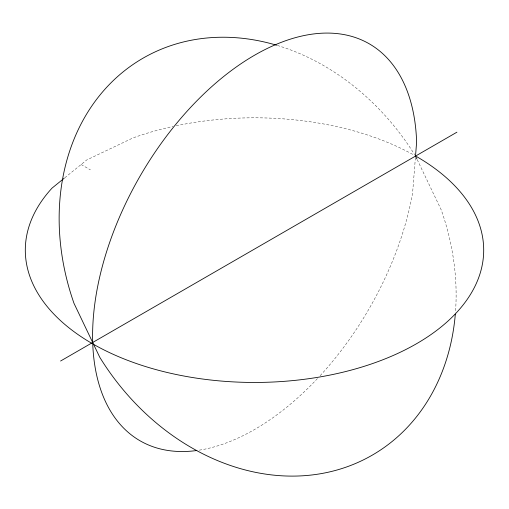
<?xml version="1.0" encoding="UTF-8"?>
<svg xmlns="http://www.w3.org/2000/svg" width="509" height="509" viewBox="0 0 509 509"><rect width="100%" height="100%" fill="white"/><g stroke="black" fill="none" stroke-linecap="round" stroke-linejoin="round"><path stroke-width="0.38" stroke-dasharray="2.54 1.91" d="M415.395 157.669L412.595 193.089A229.196 132.327 -60 0 1 319.569 376.304M64.783 177.775L86.765 159.953L132.906 137.964A229.196 132.327 0 0 1 173.009 126.455M81.141 164.515L90.405 169.866M417.202 159.61L441.271 210.001A229.196 187.134 60 0 1 455.44 312.647M277.335 45.441A229.196 187.134 60 0 1 414.682 154.749M176.178 125.774A229.196 132.327 0 0 1 414.345 155.296M317.419 378.607A229.196 132.327 -60 0 1 198.402 450.287"/><path stroke-width="0.76" d="M64.172 178.271L52.058 188.095A229.196 132.327 0 0 0 92.492 343.734M60.565 361.027L456.917 132.194M416.865 158.91L415.516 156.098L416.623 142.132A229.196 132.327 -60 0 0 270.495 46.917A229.196 132.327 -60 0 0 96.914 290.467A229.196 132.327 -60 0 0 196.837 450.51M416.508 156.53A229.196 132.327 0 0 1 417.342 343.251A229.196 132.327 0 0 1 93.936 344.555M455.313 314.206A229.196 187.134 60 0 1 312.564 474.891A229.196 187.134 60 0 1 99.751 357.248L73.996 303.339A229.196 187.134 60 0 1 276.565 45.212"/></g></svg>
